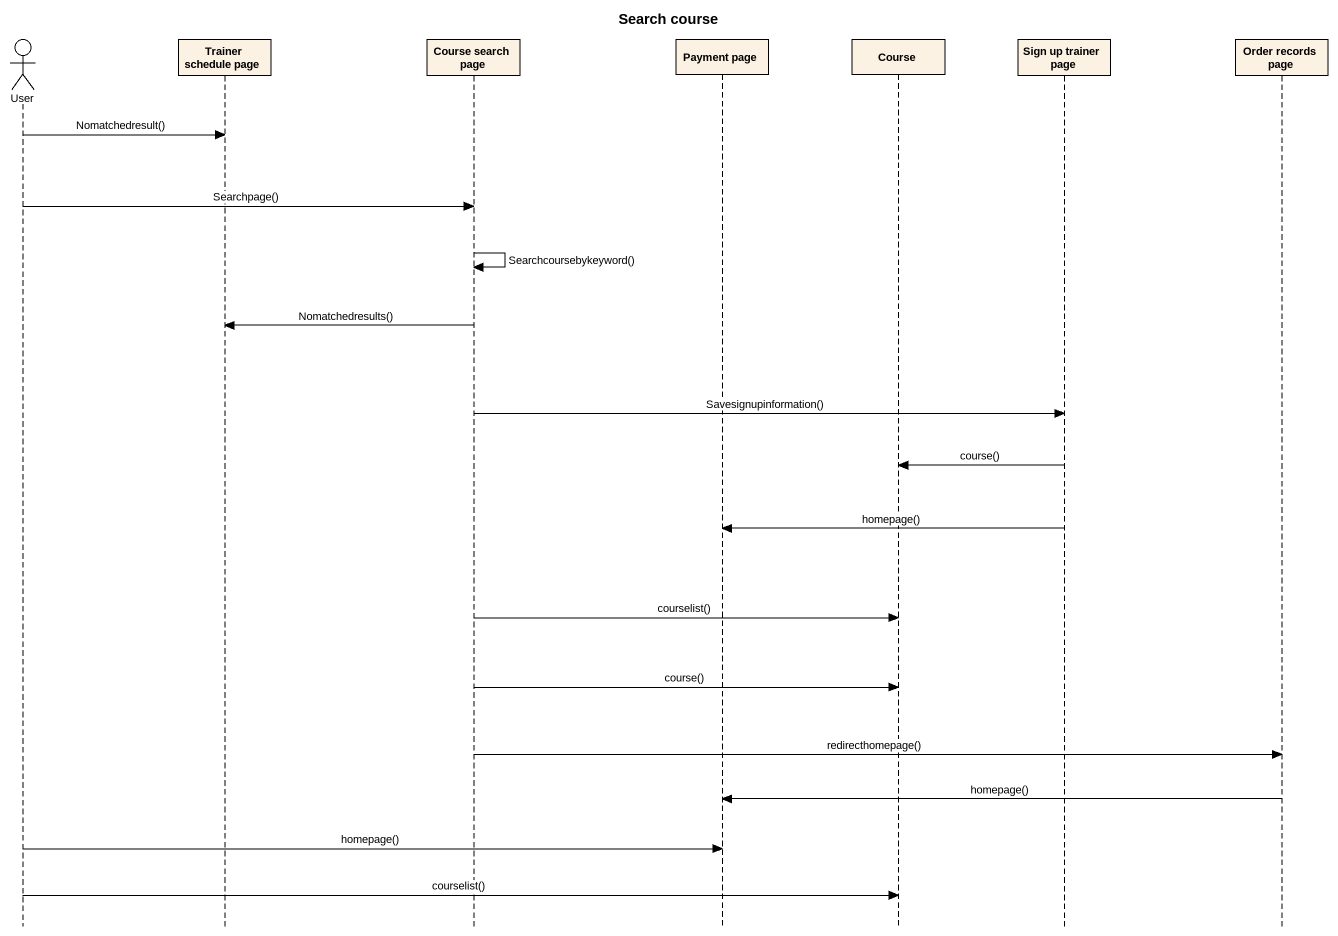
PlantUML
@startuml
title Search course
hide footbox
actor User
participant "Trainer schedule page" as Trainer_schedule_page
participant "Course search page" as Course_search_page
participant "Payment page" as Payment_page
participant Course
participant "Sign up trainer page" as Sign_up_trainer_page
participant "Order records page" as Order_records_page

User -> Trainer_schedule_page : Nomatchedresult()
User -> Course_search_page : Searchpage()
Course_search_page -> Course_search_page : Searchcoursebykeyword()
Course_search_page -> Trainer_schedule_page : Nomatchedresults()
Course_search_page -> Sign_up_trainer_page : Savesignupinformation()
Sign_up_trainer_page -> Course : course()
Sign_up_trainer_page -> Payment_page : homepage()
Course_search_page -> Course : courselist()
Course_search_page -> Course : course()
Course_search_page -> Order_records_page : redirecthomepage()
Order_records_page -> Payment_page : homepage()
User -> Payment_page : homepage()
User -> Course : courselist()
@enduml
